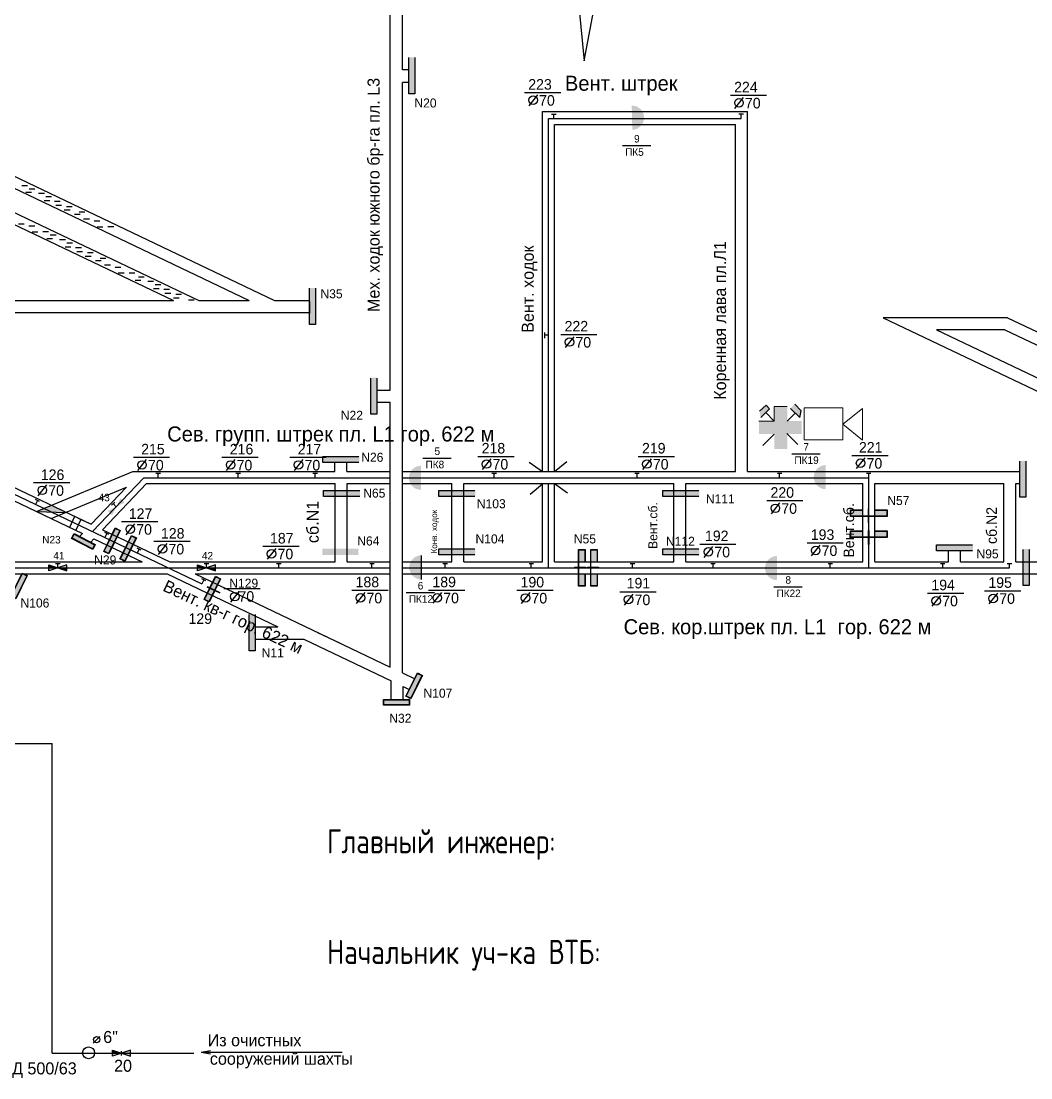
# Model space of a CAD drawing. Header units: millimetres. Extents: x -1214 to 333, y -475 to 396.
# Drawn here: x -183.4 to 152, y -475 to -124.1 of the extents above; entities that cross this region are included whole.
import ezdxf

# ---------------------------------------------------------------- set-up
doc = ezdxf.new("R2010")
doc.units = ezdxf.units.MM
for name, color, linetype in [('Двери', 7, 'Continuous'), ('Заслоны', 7, 'Continuous'), ('Номера перемычек', 7, 'Continuous'), ('Перемычки', 7, 'Continuous'), ('Пожарные арки', 7, 'Continuous'), ('Пп краны', 1, 'Continuous'), ('Пункты ВГК', 7, 'Continuous'), ('Телефоны', 7, 'Continuous'), ('Трубопровод', 1, 'Continuous')]:
    doc.layers.add(name, color=color, linetype=linetype)
doc.styles.add('ESKD', font='Eskdwin')

msp = doc.modelspace()

# ---------------------------------------------------------------- hatches: boundary and pattern name
for color, points in [(256, [(-173.37, -284.9), (-178.34, -286.97), (-168.52, -287.22)]), (3, [(-165.77, -294.45), (-166.49, -295.82), (-159.73, -299.34), (-159.01, -297.97)]), (256, [(-121.64, -311.82), (-121.7, -311.95), (-119.6, -312.93), (-119.54, -312.8)]), (256, [(-120.63, -312.29), (-120.7, -312.42), (-119.22, -313.11), (-119.16, -312.98)]), (256, [(-117.47, -313.93), (-117.4, -313.8), (-119.45, -312.84), (-119.51, -312.97)])]:
    msp.add_hatch(color=color).paths.add_polyline_path(points)
h = msp.add_hatch(color=256)
h.paths.add_polyline_path([(-165.83, -294.26), (-166.68, -295.88), (-159.67, -299.53), (-158.82, -297.91)])
h.paths.add_polyline_path([(-159.01, -297.97), (-159.73, -299.34), (-166.49, -295.82), (-165.77, -294.45)], flags=16)
h = msp.add_hatch(color=256)
h.paths.add_polyline_path([(-150.51, -293.22), (-152.19, -292.39), (-156.01, -300.17), (-154.33, -301)])
h.paths.add_polyline_path([(-150.67, -293.28), (-152.13, -292.56), (-155.85, -300.11), (-154.39, -300.83)], flags=16)
h = msp.add_hatch(color=256)
h.paths.add_polyline_path([(-145.11, -295.73), (-146.79, -294.9), (-150.62, -302.68), (-148.94, -303.51)])
h.paths.add_polyline_path([(-145.28, -295.78), (-146.73, -295.07), (-150.45, -302.62), (-148.99, -303.34)], flags=16)
h = msp.add_hatch(color=256)
h.paths.add_polyline_path([(-181.39, -308.21), (-183.08, -307.38), (-186.9, -315.16), (-185.22, -315.98)])
h.paths.add_polyline_path([(-181.56, -308.26), (-183.02, -307.55), (-186.74, -315.1), (-185.28, -315.82)], flags=16)
h = msp.add_hatch(color=256)
h.paths.add_polyline_path([(-117.19, -309.25), (-118.87, -308.42), (-122.69, -316.2), (-121.01, -317.03)])
h.paths.add_polyline_path([(-117.35, -309.31), (-118.81, -308.59), (-122.53, -316.14), (-121.07, -316.86)], flags=16)
h = msp.add_hatch(color=256)
h.paths.add_polyline_path([(-50.15, -341.37), (-51.83, -340.54), (-55.66, -348.32), (-53.98, -349.15)])
h.paths.add_polyline_path([(-50.32, -341.43), (-51.78, -340.71), (-55.49, -348.26), (-54.03, -348.98)], flags=16)
h = msp.add_hatch(color=256)
h.paths.add_polyline_path([(-63.1, -349.37), (-63.1, -351.24), (-54.43, -351.24), (-54.43, -349.37)])
h.paths.add_polyline_path([(-62.97, -349.49), (-62.97, -351.11), (-54.55, -351.11), (-54.55, -349.49)], flags=16)
at = {"layer": 'Двери'}
h = msp.add_hatch(color=256, dxfattribs=at)
h.paths.add_polyline_path([(96.14, -286.36), (92.04, -286.36), (92.04, -288.56), (96.14, -288.56), (96.14, -288.46), (92.14, -288.46), (92.14, -286.46), (96.14, -286.46)])
h.paths.add_polyline_path([(100.14, -288.46), (96.14, -288.46), (96.14, -288.56), (100.14, -288.56)])
h.paths.add_polyline_path([(104.24, -286.36), (100.14, -286.36), (100.14, -286.46), (104.14, -286.46), (104.14, -288.46), (100.14, -288.46), (100.14, -288.56), (104.24, -288.56)])
h = msp.add_hatch(color=3, dxfattribs=at)
h.paths.add_polyline_path([(92.14, -286.46), (92.14, -288.46), (96.14, -288.46), (96.14, -286.46)])
h.paths.add_polyline_path([(104.14, -288.46), (104.14, -286.46), (100.14, -286.46), (100.14, -288.46)])
h = msp.add_hatch(color=256, dxfattribs=at)
h.paths.add_polyline_path([(96.14, -293.37), (92.04, -293.37), (92.04, -295.57), (96.14, -295.57), (96.14, -295.47), (92.14, -295.47), (92.14, -293.47), (96.14, -293.47)])
h.paths.add_polyline_path([(100.14, -295.47), (96.14, -295.47), (96.14, -295.57), (100.14, -295.57)])
h.paths.add_polyline_path([(104.24, -293.37), (100.14, -293.37), (100.14, -293.47), (104.14, -293.47), (104.14, -295.47), (100.14, -295.47), (100.14, -295.57), (104.24, -295.57)])
h = msp.add_hatch(color=3, dxfattribs=at)
h.paths.add_polyline_path([(92.14, -293.47), (92.14, -295.47), (96.14, -295.47), (96.14, -293.47)])
h.paths.add_polyline_path([(104.14, -295.47), (104.14, -293.47), (100.14, -293.47), (100.14, -295.47)])
h = msp.add_hatch(color=256, dxfattribs=at)
h.paths.add_polyline_path([(3.95, -303.67), (3.95, -299.57), (1.75, -299.57), (1.75, -303.67), (1.85, -303.67), (1.85, -299.67), (3.85, -299.67), (3.85, -303.67)])
h.paths.add_polyline_path([(1.85, -307.67), (1.85, -303.67), (1.75, -303.67), (1.75, -307.67)])
h.paths.add_polyline_path([(3.95, -311.77), (3.95, -307.67), (3.85, -307.67), (3.85, -311.67), (1.85, -311.67), (1.85, -307.67), (1.75, -307.67), (1.75, -311.77)])
h = msp.add_hatch(color=3, dxfattribs=at)
h.paths.add_polyline_path([(3.85, -299.67), (1.85, -299.67), (1.85, -303.67), (3.85, -303.67)])
h.paths.add_polyline_path([(1.85, -311.67), (3.85, -311.67), (3.85, -307.67), (1.85, -307.67)])
h = msp.add_hatch(color=256, dxfattribs=at)
h.paths.add_polyline_path([(7.95, -303.67), (7.95, -299.57), (5.75, -299.57), (5.75, -303.67), (5.85, -303.67), (5.85, -299.67), (7.85, -299.67), (7.85, -303.67)])
h.paths.add_polyline_path([(5.85, -307.67), (5.85, -303.67), (5.75, -303.67), (5.75, -307.67)])
h.paths.add_polyline_path([(7.95, -311.77), (7.95, -307.67), (7.85, -307.67), (7.85, -311.67), (5.85, -311.67), (5.85, -307.67), (5.75, -307.67), (5.75, -311.77)])
h = msp.add_hatch(color=3, dxfattribs=at)
h.paths.add_polyline_path([(7.85, -299.67), (5.85, -299.67), (5.85, -303.67), (7.85, -303.67)])
h.paths.add_polyline_path([(5.85, -311.67), (7.85, -311.67), (7.85, -307.67), (5.85, -307.67)])
at = {"layer": 'Заслоны'}
h = msp.add_hatch(color=7, dxfattribs=at)
h.paths.add_polyline_path([(19.57, -160.14, 0.267949), (22.99, -158.06), (19.53, -158.14)])
h.paths.add_polyline_path([(19.53, -158.14), (22.99, -158.06, 0.267949), (22.9, -154.06), (19.43, -154.14)])
h.paths.add_polyline_path([(19.43, -154.14), (22.9, -154.06, 0.267949), (19.39, -152.14)])
h = msp.add_hatch(color=7, dxfattribs=at)
h.paths.add_polyline_path([(-50.62, -271.75, 0.267949), (-54.09, -273.74), (-50.62, -273.75)])
h.paths.add_polyline_path([(-50.62, -273.75), (-54.09, -273.74, 0.267949), (-54.1, -277.74), (-50.63, -277.75)])
h.paths.add_polyline_path([(-50.63, -277.75), (-54.1, -277.74, 0.267949), (-50.64, -279.75)])
h = msp.add_hatch(color=7, dxfattribs=at)
h.paths.add_polyline_path([(83.85, -271.52, 0.267949), (80.38, -273.51), (83.84, -273.52)])
h.paths.add_polyline_path([(83.84, -273.52), (80.38, -273.51, 0.267949), (80.37, -277.51), (83.83, -277.52)])
h.paths.add_polyline_path([(83.83, -277.52), (80.37, -277.51, 0.267949), (83.82, -279.52)])
h = msp.add_hatch(color=7, dxfattribs=at)
h.paths.add_polyline_path([(-50.51, -301.51, 0.267949), (-53.97, -303.5), (-50.51, -303.51)])
h.paths.add_polyline_path([(-50.51, -303.51), (-53.97, -303.5, 0.267949), (-53.99, -307.5), (-50.52, -307.51)])
h.paths.add_polyline_path([(-50.52, -307.51), (-53.99, -307.5, 0.267949), (-50.53, -309.51)])
h = msp.add_hatch(color=7, dxfattribs=at)
h.paths.add_polyline_path([(67.65, -301.72, 0.267949), (64.18, -303.71), (67.65, -303.72)])
h.paths.add_polyline_path([(67.65, -303.72), (64.18, -303.71, 0.267949), (64.17, -307.71), (67.63, -307.72)])
h.paths.add_polyline_path([(67.63, -307.72), (64.17, -307.71, 0.267949), (67.63, -309.72)])
at = {"layer": 'Перемычки'}
h = msp.add_hatch(color=256, dxfattribs=at)
h.paths.add_polyline_path([(-52.55, -148.28), (-52.55, -144.18), (-52.65, -144.18), (-52.65, -148.18), (-54.65, -148.18), (-54.65, -144.18), (-54.75, -144.18), (-54.75, -148.28)])
h.paths.add_polyline_path([(-52.65, -144.18), (-52.55, -144.18), (-52.55, -136.08), (-54.75, -136.08), (-54.75, -144.18), (-54.65, -144.18), (-54.65, -136.18), (-52.65, -136.18)])
h = msp.add_hatch(color=3, dxfattribs=at)
h.paths.add_polyline_path([(-54.65, -148.18), (-52.65, -148.18), (-52.65, -144.18), (-54.65, -144.18)])
h.paths.add_polyline_path([(-52.65, -140.18), (-54.65, -140.18), (-54.65, -144.18), (-52.65, -144.18)])
h.paths.add_polyline_path([(-52.65, -140.18), (-52.65, -136.18), (-54.65, -136.18), (-54.65, -140.18)])
h = msp.add_hatch(color=256, dxfattribs=at)
h.paths.add_polyline_path([(-85.54, -224.9), (-85.54, -220.8), (-85.64, -220.8), (-85.64, -224.8), (-87.64, -224.8), (-87.64, -220.8), (-87.74, -220.8), (-87.74, -224.9)])
h.paths.add_polyline_path([(-85.64, -220.8), (-85.54, -220.8), (-85.54, -212.7), (-87.74, -212.7), (-87.74, -220.8), (-87.64, -220.8), (-87.64, -212.8), (-85.64, -212.8)])
h = msp.add_hatch(color=3, dxfattribs=at)
h.paths.add_polyline_path([(-87.64, -224.8), (-85.64, -224.8), (-85.64, -220.8), (-87.64, -220.8)])
h.paths.add_polyline_path([(-85.64, -216.8), (-87.64, -216.8), (-87.64, -220.8), (-85.64, -220.8)])
h.paths.add_polyline_path([(-85.64, -216.8), (-85.64, -212.8), (-87.64, -212.8), (-87.64, -216.8)])
h = msp.add_hatch(color=256, dxfattribs=at)
h.paths.add_polyline_path([(-65.23, -254.74), (-65.23, -250.64), (-65.33, -250.64), (-65.33, -254.64), (-67.33, -254.64), (-67.33, -250.64), (-67.43, -250.64), (-67.43, -254.74)])
h.paths.add_polyline_path([(-65.33, -250.64), (-65.23, -250.64), (-65.23, -242.54), (-67.43, -242.54), (-67.43, -250.64), (-67.33, -250.64), (-67.33, -242.64), (-65.33, -242.64)])
h = msp.add_hatch(color=3, dxfattribs=at)
h.paths.add_polyline_path([(-67.33, -254.64), (-65.33, -254.64), (-65.33, -250.64), (-67.33, -250.64)])
h.paths.add_polyline_path([(-65.33, -246.64), (-67.33, -246.64), (-67.33, -250.64), (-65.33, -250.64)])
h.paths.add_polyline_path([(-65.33, -246.64), (-65.33, -242.64), (-67.33, -242.64), (-67.33, -246.64)])
h = msp.add_hatch(color=256, dxfattribs=at)
h.paths.add_polyline_path([(-83.33, -270.72), (-79.23, -270.73), (-79.23, -270.63), (-83.23, -270.62), (-83.23, -268.62), (-79.23, -268.63), (-79.23, -268.53), (-83.33, -268.52)])
h.paths.add_polyline_path([(-79.23, -270.63), (-79.23, -270.73), (-71.13, -270.74), (-71.13, -268.54), (-79.23, -268.53), (-79.23, -268.63), (-71.23, -268.64), (-71.23, -270.64)])
h = msp.add_hatch(color=3, dxfattribs=at)
h.paths.add_polyline_path([(-83.23, -268.62), (-83.23, -270.62), (-79.23, -270.63), (-79.23, -268.63)])
h.paths.add_polyline_path([(-75.23, -270.63), (-75.23, -268.63), (-79.23, -268.63), (-79.23, -270.63)])
h.paths.add_polyline_path([(-75.23, -270.63), (-71.23, -270.64), (-71.23, -268.64), (-75.23, -268.63)])
h = msp.add_hatch(color=256, dxfattribs=at)
h.paths.add_polyline_path([(150.4, -282.32), (150.4, -278.22), (150.3, -278.22), (150.3, -282.22), (148.3, -282.22), (148.3, -278.22), (148.2, -278.22), (148.2, -282.32)])
h.paths.add_polyline_path([(150.3, -278.22), (150.4, -278.22), (150.4, -270.12), (148.2, -270.12), (148.2, -278.22), (148.3, -278.22), (148.3, -270.22), (150.3, -270.22)])
h = msp.add_hatch(color=3, dxfattribs=at)
h.paths.add_polyline_path([(148.3, -282.22), (150.3, -282.22), (150.3, -278.22), (148.3, -278.22)])
h.paths.add_polyline_path([(150.3, -274.22), (148.3, -274.22), (148.3, -278.22), (150.3, -278.22)])
h.paths.add_polyline_path([(150.3, -274.22), (150.3, -270.22), (148.3, -270.22), (148.3, -274.22)])
h = msp.add_hatch(color=256, dxfattribs=at)
h.paths.add_polyline_path([(-83.05, -282.05), (-78.95, -282.05), (-78.95, -281.95), (-82.95, -281.95), (-82.95, -279.95), (-78.95, -279.95), (-78.95, -279.85), (-83.05, -279.85)])
h.paths.add_polyline_path([(-78.95, -281.95), (-78.95, -282.05), (-70.85, -282.05), (-70.85, -279.85), (-78.95, -279.85), (-78.95, -279.95), (-70.95, -279.95), (-70.95, -281.95)])
h = msp.add_hatch(color=3, dxfattribs=at)
h.paths.add_polyline_path([(-82.95, -279.95), (-82.95, -281.95), (-78.95, -281.95), (-78.95, -279.95)])
h.paths.add_polyline_path([(-74.95, -281.95), (-74.95, -279.95), (-78.95, -279.95), (-78.95, -281.95)])
h.paths.add_polyline_path([(-74.95, -281.95), (-70.95, -281.95), (-70.95, -279.95), (-74.95, -279.95)])
h = msp.add_hatch(color=256, dxfattribs=at)
h.paths.add_polyline_path([(-44.81, -282.05), (-40.71, -282.05), (-40.71, -281.95), (-44.71, -281.95), (-44.71, -279.95), (-40.71, -279.95), (-40.71, -279.85), (-44.81, -279.85)])
h.paths.add_polyline_path([(-40.71, -281.95), (-40.71, -282.05), (-32.61, -282.05), (-32.61, -279.85), (-40.71, -279.85), (-40.71, -279.95), (-32.71, -279.95), (-32.71, -281.95)])
h = msp.add_hatch(color=3, dxfattribs=at)
h.paths.add_polyline_path([(-44.71, -279.95), (-44.71, -281.95), (-40.71, -281.95), (-40.71, -279.95)])
h.paths.add_polyline_path([(-36.71, -281.95), (-36.71, -279.95), (-40.71, -279.95), (-40.71, -281.95)])
h.paths.add_polyline_path([(-36.71, -281.95), (-32.71, -281.95), (-32.71, -279.95), (-36.71, -279.95)])
h = msp.add_hatch(color=256, dxfattribs=at)
h.paths.add_polyline_path([(29.58, -282.05), (33.68, -282.05), (33.68, -281.95), (29.68, -281.95), (29.68, -279.95), (33.68, -279.95), (33.68, -279.85), (29.58, -279.85)])
h.paths.add_polyline_path([(33.68, -281.95), (33.68, -282.05), (41.78, -282.05), (41.78, -279.85), (33.68, -279.85), (33.68, -279.95), (41.68, -279.95), (41.68, -281.95)])
h = msp.add_hatch(color=3, dxfattribs=at)
h.paths.add_polyline_path([(29.68, -279.95), (29.68, -281.95), (33.68, -281.95), (33.68, -279.95)])
h.paths.add_polyline_path([(37.68, -281.95), (37.68, -279.95), (33.68, -279.95), (33.68, -281.95)])
h.paths.add_polyline_path([(37.68, -281.95), (41.68, -281.95), (41.68, -279.95), (37.68, -279.95)])
for points in [[(-155.85, -300.11), (-154.39, -300.83), (-150.67, -293.28), (-152.13, -292.56)], [(-150.45, -302.62), (-148.99, -303.34), (-145.28, -295.78), (-146.73, -295.07)], [(-186.74, -315.1), (-185.28, -315.82), (-181.56, -308.26), (-183.02, -307.55)], [(-122.53, -316.14), (-121.07, -316.86), (-117.35, -309.31), (-118.81, -308.59)], [(-55.49, -348.26), (-54.03, -348.98), (-50.32, -341.43), (-51.78, -340.71)], [(-54.55, -351.11), (-54.55, -349.49), (-62.97, -349.49), (-62.97, -351.11)]]:
    msp.add_hatch(color=3, dxfattribs=at).paths.add_polyline_path(points)
h = msp.add_hatch(color=256, dxfattribs=at)
h.paths.add_polyline_path([(120.5, -300.1), (124.6, -300.1), (124.6, -300), (120.6, -300), (120.6, -298), (124.6, -298), (124.6, -297.9), (120.5, -297.9)])
h.paths.add_polyline_path([(124.6, -300), (124.6, -300.1), (132.7, -300.1), (132.7, -297.9), (124.6, -297.9), (124.6, -298), (132.6, -298), (132.6, -300)])
h = msp.add_hatch(color=3, dxfattribs=at)
h.paths.add_polyline_path([(120.6, -298), (120.6, -300), (124.6, -300), (124.6, -298)])
h.paths.add_polyline_path([(128.6, -300), (128.6, -298), (124.6, -298), (124.6, -300)])
h.paths.add_polyline_path([(128.6, -300), (132.6, -300), (132.6, -298), (128.6, -298)])
h = msp.add_hatch(color=3, dxfattribs=at)
h.paths.add_polyline_path([(-83.4, -299.33), (-83.4, -301.33), (-79.4, -301.33), (-79.4, -299.33)])
h.paths.add_polyline_path([(-75.4, -301.33), (-75.4, -299.33), (-79.4, -299.33), (-79.4, -301.33)])
h.paths.add_polyline_path([(-75.4, -301.33), (-71.4, -301.33), (-71.4, -299.33), (-75.4, -299.33)])
h = msp.add_hatch(color=256, dxfattribs=at)
h.paths.add_polyline_path([(-44.81, -301.43), (-40.71, -301.43), (-40.71, -301.33), (-44.71, -301.33), (-44.71, -299.33), (-40.71, -299.33), (-40.71, -299.23), (-44.81, -299.23)])
h.paths.add_polyline_path([(-40.71, -301.33), (-40.71, -301.43), (-32.61, -301.43), (-32.61, -299.23), (-40.71, -299.23), (-40.71, -299.33), (-32.71, -299.33), (-32.71, -301.33)])
h = msp.add_hatch(color=3, dxfattribs=at)
h.paths.add_polyline_path([(-44.71, -299.33), (-44.71, -301.33), (-40.71, -301.33), (-40.71, -299.33)])
h.paths.add_polyline_path([(-36.71, -301.33), (-36.71, -299.33), (-40.71, -299.33), (-40.71, -301.33)])
h.paths.add_polyline_path([(-36.71, -301.33), (-32.71, -301.33), (-32.71, -299.33), (-36.71, -299.33)])
h = msp.add_hatch(color=256, dxfattribs=at)
h.paths.add_polyline_path([(29.58, -301.43), (33.68, -301.43), (33.68, -301.33), (29.68, -301.33), (29.68, -299.33), (33.68, -299.33), (33.68, -299.23), (29.58, -299.23)])
h.paths.add_polyline_path([(33.68, -301.33), (33.68, -301.43), (41.78, -301.43), (41.78, -299.23), (33.68, -299.23), (33.68, -299.33), (41.68, -299.33), (41.68, -301.33)])
h = msp.add_hatch(color=3, dxfattribs=at)
h.paths.add_polyline_path([(29.68, -299.33), (29.68, -301.33), (33.68, -301.33), (33.68, -299.33)])
h.paths.add_polyline_path([(37.68, -301.33), (37.68, -299.33), (33.68, -299.33), (33.68, -301.33)])
h.paths.add_polyline_path([(37.68, -301.33), (41.68, -301.33), (41.68, -299.33), (37.68, -299.33)])
h = msp.add_hatch(color=256, dxfattribs=at)
h.paths.add_polyline_path([(151.5, -311.62), (151.5, -307.52), (151.4, -307.52), (151.4, -311.52), (149.4, -311.52), (149.4, -307.52), (149.3, -307.52), (149.3, -311.62)])
h.paths.add_polyline_path([(151.4, -307.52), (151.5, -307.52), (151.5, -299.42), (149.3, -299.42), (149.3, -307.52), (149.4, -307.52), (149.4, -299.52), (151.4, -299.52)])
h = msp.add_hatch(color=3, dxfattribs=at)
h.paths.add_polyline_path([(149.4, -311.52), (151.4, -311.52), (151.4, -307.52), (149.4, -307.52)])
h.paths.add_polyline_path([(151.4, -303.52), (149.4, -303.52), (149.4, -307.52), (151.4, -307.52)])
h.paths.add_polyline_path([(151.4, -303.52), (151.4, -299.52), (149.4, -299.52), (149.4, -303.52)])
h = msp.add_hatch(color=256, dxfattribs=at)
h.paths.add_polyline_path([(-105.61, -333.29), (-105.61, -329.19), (-105.71, -329.19), (-105.71, -333.19), (-107.71, -333.19), (-107.71, -329.19), (-107.81, -329.19), (-107.81, -333.29)])
h.paths.add_polyline_path([(-105.71, -329.19), (-105.61, -329.19), (-105.61, -321.09), (-107.81, -321.09), (-107.81, -329.19), (-107.71, -329.19), (-107.71, -321.19), (-105.71, -321.19)])
h = msp.add_hatch(color=3, dxfattribs=at)
h.paths.add_polyline_path([(-107.71, -333.19), (-105.71, -333.19), (-105.71, -329.19), (-107.71, -329.19)])
h.paths.add_polyline_path([(-105.71, -325.19), (-107.71, -325.19), (-107.71, -329.19), (-105.71, -329.19)])
h.paths.add_polyline_path([(-105.71, -325.19), (-105.71, -321.19), (-107.71, -321.19), (-107.71, -325.19)])
at = {"layer": 'Пп краны'}
h = msp.add_hatch(color=256, dxfattribs=at)
h.paths.add_polyline_path([(-149.7, -283.25), (-150.4, -282.54), (-151.83, -285.36)])
h.paths.add_polyline_path([(-149, -283.96), (-149.7, -283.25), (-151.83, -285.36)])
h.paths.add_polyline_path([(-153.96, -287.47), (-153.26, -288.18), (-151.83, -285.36)])
h.paths.add_polyline_path([(-151.83, -285.36), (-154.67, -286.76), (-153.96, -287.47)])
for points in [[(-174.23, -304.69), (-174.23, -305.69), (-171.23, -305.69)], [(-124.87, -304.69), (-124.87, -305.69), (-121.87, -305.69)], [(-171.23, -305.69), (-168.23, -306.69), (-168.23, -305.69)], [(-121.87, -305.69), (-118.87, -306.69), (-118.87, -305.69)]]:
    msp.add_hatch(color=256, dxfattribs=at).paths.add_polyline_path(points)
h = msp.add_hatch(color=256, dxfattribs=at)
h.paths.add_polyline_path([(-168.23, -305.69), (-168.23, -304.69), (-171.23, -305.69)])
h.paths.add_polyline_path([(-168.23, -306.69), (-168.23, -305.69), (-171.23, -305.69)])
h.paths.add_polyline_path([(-174.23, -305.69), (-174.23, -306.69), (-171.23, -305.69)])
h.paths.add_polyline_path([(-171.23, -305.69), (-174.23, -304.69), (-174.23, -305.69)])
h = msp.add_hatch(color=256, dxfattribs=at)
h.paths.add_polyline_path([(-118.87, -305.69), (-118.87, -304.69), (-121.87, -305.69)])
h.paths.add_polyline_path([(-118.87, -306.69), (-118.87, -305.69), (-121.87, -305.69)])
h.paths.add_polyline_path([(-124.87, -305.69), (-124.87, -306.69), (-121.87, -305.69)])
h.paths.add_polyline_path([(-121.87, -305.69), (-124.87, -304.69), (-124.87, -305.69)])
at = {"layer": 'Пункты ВГК'}
msp.add_hatch(color=1, dxfattribs=at).paths.add_polyline_path([(71.04, -261.21), (75.77, -261.21), (75.77, -256.89), (71.04, -256.89), (71.04, -252.09), (66.71, -252.09), (66.71, -256.89), (61.64, -256.89), (61.64, -261.21), (66.71, -261.21), (66.71, -266.23), (71.04, -266.23)])
h = msp.add_hatch(color=256, dxfattribs=at)
h.paths.add_polyline_path([(65.19, -252.8), (63.98, -251.59), (61.83, -253.64), (62.23, -255.76)])
h.paths.add_polyline_path([(73.5, -251.32), (72.12, -252.7), (75.18, -255.76), (75.69, -253.49)])
at = {"layer": 'Трубопровод'}
msp.add_hatch(color=256, dxfattribs=at).paths.add_polyline_path([(-153.06, -465.87), (-153.06, -466.87), (-150.06, -466.87)])
h = msp.add_hatch(color=256, dxfattribs=at)
h.paths.add_polyline_path([(-147.06, -466.87), (-147.06, -465.87), (-150.06, -466.87)])
h.paths.add_polyline_path([(-147.06, -467.87), (-147.06, -466.87), (-150.06, -466.87)])
h.paths.add_polyline_path([(-153.06, -466.87), (-153.06, -467.87), (-150.06, -466.87)])
h.paths.add_polyline_path([(-150.06, -466.87), (-153.06, -465.87), (-153.06, -466.87)])

# ---------------------------------------------------------------- linework, layer by layer
for p, q in [((-60.81, -246.64), (-60.81, -70.07)), ((-56.81, -140.24), (-56.81, -71.98)), ((-54.65, -140.24), (-56.81, -140.24)), ((-280.37, -146.48), (-132.82, -216.86)), ((-56.81, -340.5), (-56.81, -144.51)), ((-54.65, -144.51), (-56.81, -144.51)), ((-10.26, -273.69), (-10.26, -154.11)), ((-10.26, -154.11), (57.82, -154.11)), ((57.82, -273.69), (57.82, -154.11)), ((-6.26, -273.69), (-6.26, -158.42)), ((-6.26, -158.42), (53.82, -158.42)), ((53.82, -273.69), (53.82, -158.42)), ((-228.98, -166.99), (-124.43, -216.86)), ((-211.63, -167.27), (-107.65, -216.86)), ((-202.95, -167.41), (-99.27, -216.86)), ((-183.19, -178.65), (-181.26, -178.65)), ((-181.91, -180.9), (-179.98, -180.9)), ((-180.76, -179.75), (-178.83, -179.75)), ((-177.65, -181.24), (-175.72, -181.24)), ((-175.26, -182.35), (-173.34, -182.35)), ((-175.8, -183.7), (-173.88, -183.7)), ((-172.36, -183.9), (-170.43, -183.9)), ((-171.95, -185.25), (-170.03, -185.25)), ((-168.37, -185.59), (-166.45, -185.59)), ((-169.12, -186.8), (-167.19, -186.8)), ((-165.74, -188.22), (-163.81, -188.22)), ((-164.18, -187.41), (-162.26, -187.41)), ((-184.33, -191.37), (-182.41, -191.37)), ((-180.82, -192.11), (-178.9, -192.11)), ((-162.7, -189.71), (-160.77, -189.71)), ((-159.19, -190.45), (-157.26, -190.45)), ((-158.17, -192.34), (-156.25, -192.34)), ((-154.59, -192.27), (-152.67, -192.27)), ((-179.81, -194), (-177.88, -194)), ((-176.23, -193.94), (-174.3, -193.94)), ((-174.91, -196.24), (-172.98, -196.24)), ((-173.76, -195.1), (-171.83, -195.1)), ((-170.65, -196.58), (-168.73, -196.58)), ((-168.81, -199.05), (-166.88, -199.05)), ((-168.27, -197.7), (-166.34, -197.7)), ((-165.36, -199.25), (-163.43, -199.25)), ((-164.96, -200.6), (-163.03, -200.6)), ((-162.12, -202.15), (-160.19, -202.15)), ((-161.38, -200.94), (-159.45, -200.94)), ((-157.19, -202.76), (-155.26, -202.76)), ((-158.74, -203.57), (-156.81, -203.57)), ((-155.7, -205.05), (-153.77, -205.05)), ((-152.19, -205.8), (-150.26, -205.8)), ((-151.17, -207.69), (-149.25, -207.69)), ((-147.59, -207.62), (-145.67, -207.62)), ((-145.6, -210.11), (-143.68, -210.11)), ((-144.46, -208.97), (-142.53, -208.97)), ((-141.35, -210.45), (-139.42, -210.45)), ((-139.5, -212.92), (-137.58, -212.92)), ((-138.96, -211.57), (-137.04, -211.57)), ((-136.06, -213.12), (-134.13, -213.12)), ((-316.14, -216.82), (-132.82, -216.86)), ((-135.65, -214.47), (-133.73, -214.47)), ((-132.81, -216.02), (-130.89, -216.02)), ((-132.07, -214.81), (-130.14, -214.81)), ((-127.88, -216.63), (-125.96, -216.63)), ((-124.43, -216.86), (-107.65, -216.86)), ((-99.27, -216.86), (-87.64, -216.86)), ((-87.64, -217.21), (-87.64, -221.21)), ((-307.67, -220.86), (-87.64, -220.86)), ((-307.67, -220.86), (-160.19, -291.19)), ((-87.64, -221.21), (-87.64, -221.21)), ((102.91, -222.59), (218.42, -277.69)), ((144.19, -222.59), (102.91, -222.59)), ((144.19, -222.59), (164.04, -232.06)), ((120.58, -226.59), (167.47, -248.96)), ((143.29, -226.59), (120.58, -226.59)), ((143.29, -226.59), (190.18, -248.96)), ((-65.33, -246.64), (-60.81, -246.64)), ((-65.33, -250.64), (-60.81, -250.64)), ((-60.81, -338.59), (-60.81, -250.64)), ((-178.34, -286.97), (-146.33, -273.69)), ((-146.33, -273.69), (-92.83, -273.69)), ((-92.83, -273.69), (-79.2, -273.69)), ((-79.2, -273.69), (-79.2, -270.63)), ((-75.2, -273.69), (-75.2, -270.63)), ((-75.2, -273.69), (-60.81, -273.69)), ((-56.81, -273.69), (-6.26, -273.69)), ((-14.64, -270.58), (-10.31, -273.66)), ((-6.26, -273.69), (-2.19, -270.28)), ((-6.26, -273.69), (37.15, -273.69)), ((-6.26, -273.69), (-6.13, -273.69)), ((36.93, -273.69), (53.82, -273.69)), ((57.82, -273.69), (148.3, -273.69)), ((-196.33, -278.39), (-163.1, -294.23)), ((-173.49, -289.28), (-148.46, -278.9)), ((-160.19, -291.19), (-148.46, -278.9)), ((-156.39, -293), (-141.77, -277.69)), ((-141.77, -277.69), (-79.11, -277.69)), ((-79.11, -303.69), (-79.11, -277.69)), ((-75.11, -303.69), (-75.11, -277.69)), ((-75.11, -277.69), (-71.99, -277.69)), ((-71.99, -277.69), (-60.81, -277.69)), ((-56.81, -277.69), (-40.41, -277.69)), ((-40.42, -303.69), (-40.41, -277.69)), ((-36.42, -303.69), (-36.41, -277.69)), ((-36.41, -277.69), (-6.26, -277.69)), ((-14.38, -281.14), (-10.31, -277.72)), ((-10.26, -303.69), (-10.26, -277.69)), ((-6.28, -277.67), (-1.95, -280.75)), ((-6.26, -277.69), (-1.18, -277.69)), ((-6.26, -277.69), (14.58, -277.69)), ((-6.26, -303.69), (-6.26, -277.69)), ((-1.18, -277.69), (10.58, -277.69)), ((14.58, -277.69), (33.32, -277.69)), ((33.32, -303.69), (33.32, -277.69)), ((37.32, -303.69), (37.32, -277.69)), ((37.32, -277.69), (41.15, -277.69)), ((41.15, -277.69), (52.01, -277.69)), ((51.73, -277.69), (96.13, -277.69)), ((96.13, -303.69), (96.13, -277.69)), ((100.13, -303.69), (100.13, -277.69)), ((100.13, -277.69), (142.96, -277.69)), ((142.96, -303.69), (142.96, -277.69)), ((146.96, -303.69), (146.96, -277.68)), ((146.96, -277.68), (148.27, -277.68)), ((-178.34, -286.97), (-168.52, -287.22)), ((98, -286.07), (98.15, -286.07)), ((-164.05, -295.22), (-163.1, -294.23)), ((-156.39, -293), (-149.08, -296.49)), ((-160.3, -297.09), (-159.3, -296.05)), ((-159.3, -296.05), (-143.28, -303.69)), ((-149.08, -296.49), (-133.99, -303.69)), ((124.6, -303.69), (124.6, -300)), ((128.6, -303.69), (128.6, -300)), ((-195.98, -303.69), (-143.28, -303.69)), ((-133.99, -303.69), (-79.11, -303.69)), ((-75.11, -303.69), (-71.99, -303.69)), ((-71.99, -303.69), (-60.81, -303.69)), ((-56.81, -303.69), (-40.42, -303.69)), ((-36.42, -303.69), (-19.73, -303.69)), ((-21.26, -303.69), (-10.26, -303.69)), ((-6.26, -303.69), (10.58, -303.69)), ((-6.26, -303.69), (14.58, -303.69)), ((14.58, -303.69), (33.32, -303.69)), ((37.32, -303.69), (41.05, -303.69)), ((41.15, -303.69), (52.01, -303.69)), ((51.37, -303.69), (84.03, -303.69)), ((83.67, -303.69), (94.27, -303.69)), ((93.41, -303.69), (93.45, -303.69)), ((93.45, -303.69), (96.13, -303.69)), ((100.13, -303.69), (124.6, -303.69)), ((128.6, -303.69), (142.96, -303.69)), ((146.96, -303.69), (199.46, -303.69)), ((-187.6, -307.69), (-134.89, -307.69)), ((-134.89, -307.69), (-98.17, -325.2)), ((-125.6, -307.69), (-71.99, -307.69)), ((-125.6, -307.69), (-60.81, -338.59)), ((-71.99, -307.69), (-60.81, -307.69)), ((-56.81, -307.69), (14.58, -307.69)), ((14.58, -307.69), (41.15, -307.69)), ((41.15, -307.69), (163.04, -307.69)), ((-105.71, -325.2), (-98.17, -325.2)), ((-105.71, -329.32), (-89.53, -329.32)), ((-89.53, -329.32), (-60.49, -343.17)), ((-84.94, -327.08), (-77.63, -330.56)), ((-60.49, -349.37), (-60.49, -343.17)), ((-56.81, -340.5), (-52.65, -342.48)), ((-56.49, -349.37), (-56.49, -345.08)), ((-56.49, -345.08), (-54.53, -346.02))]:
    msp.add_line(p, q)
for points in [[(-165.83, -294.26), (-158.82, -297.91), (-159.67, -299.53), (-166.68, -295.88)], [(-165.77, -294.45), (-159.01, -297.97), (-159.73, -299.34), (-166.49, -295.82)], [(-150.51, -293.22), (-154.33, -301), (-156.01, -300.17), (-152.19, -292.39)], [(-150.67, -293.28), (-154.39, -300.83), (-155.85, -300.11), (-152.13, -292.56)], [(-145.11, -295.73), (-148.94, -303.51), (-150.62, -302.68), (-146.79, -294.9)], [(-145.28, -295.78), (-148.99, -303.34), (-150.45, -302.62), (-146.73, -295.07)], [(-181.39, -308.21), (-185.22, -315.98), (-186.9, -315.16), (-183.08, -307.38)], [(-181.56, -308.26), (-185.28, -315.82), (-186.74, -315.1), (-183.02, -307.55)], [(-117.19, -309.25), (-121.01, -317.03), (-122.69, -316.2), (-118.87, -308.42)], [(-117.35, -309.31), (-121.07, -316.86), (-122.53, -316.14), (-118.81, -308.59)], [(-50.15, -341.37), (-53.98, -349.15), (-55.66, -348.32), (-51.83, -340.54)], [(-50.32, -341.43), (-54.03, -348.98), (-55.49, -348.26), (-51.78, -340.71)], [(-63.1, -349.37), (-54.43, -349.37), (-54.43, -351.24), (-63.1, -351.24)], [(-62.97, -349.49), (-54.55, -349.49), (-54.55, -351.11), (-62.97, -351.11)]]:
    msp.add_lwpolyline(points, close=True)
at = {"layer": 'Двери'}
for p, q in [((98, -290.75), (98, -286.07)), ((98.15, -290.75), (98.15, -286.07)), ((98, -290.75), (98.15, -290.75)), ((98.07, -297.89), (98.07, -293.22)), ((98.07, -293.22), (98.22, -293.22)), ((98.22, -297.89), (98.22, -293.22)), ((98.07, -297.89), (98.22, -297.89)), ((0.42, -305.46), (4.08, -305.46)), ((0.42, -305.46), (4.08, -305.46)), ((0.42, -305.46), (4.08, -305.46)), ((0.42, -305.46), (4.08, -305.46)), ((0.42, -305.46), (0.42, -305.6)), ((0.42, -305.47), (4.08, -305.47)), ((0.42, -305.48), (4.08, -305.48)), ((0.42, -305.49), (4.08, -305.49)), ((0.42, -305.5), (4.08, -305.5)), ((0.42, -305.51), (4.08, -305.51)), ((0.42, -305.52), (4.08, -305.52)), ((0.42, -305.53), (4.08, -305.53)), ((0.42, -305.54), (4.08, -305.54)), ((0.42, -305.55), (4.08, -305.55)), ((0.42, -305.56), (4.08, -305.56)), ((0.42, -305.57), (4.08, -305.57)), ((0.42, -305.58), (4.08, -305.58)), ((0.42, -305.59), (4.08, -305.59)), ((0.42, -305.6), (4.08, -305.6)), ((4.08, -305.46), (4.08, -305.6)), ((4.69, -305.46), (8.35, -305.46)), ((4.69, -305.46), (4.69, -305.6)), ((4.69, -305.46), (8.35, -305.46)), ((4.69, -305.46), (8.35, -305.46)), ((4.69, -305.46), (8.35, -305.46)), ((4.69, -305.47), (8.35, -305.47)), ((4.69, -305.48), (8.35, -305.48)), ((4.69, -305.49), (8.35, -305.49)), ((4.69, -305.5), (8.35, -305.5)), ((4.69, -305.51), (8.35, -305.51)), ((4.69, -305.52), (8.35, -305.52)), ((4.69, -305.53), (8.35, -305.53)), ((4.69, -305.54), (8.35, -305.54)), ((4.69, -305.55), (8.35, -305.55)), ((4.69, -305.56), (8.35, -305.56)), ((4.69, -305.57), (8.35, -305.57)), ((4.69, -305.58), (8.35, -305.58)), ((4.69, -305.59), (8.35, -305.59)), ((4.69, -305.6), (8.35, -305.6)), ((8.35, -305.46), (8.35, -305.6)), ((-121.7, -311.95), (-117.46, -313.93)), ((-121.64, -311.82), (-117.4, -313.8))]:
    msp.add_line(p, q, dxfattribs=at)
for points in [[(100.14, -286.36), (104.24, -286.36), (104.24, -288.56), (92.04, -288.56), (92.04, -286.36), (96.14, -286.36)], [(100.14, -286.46), (104.14, -286.46), (104.14, -288.46), (92.14, -288.46), (92.14, -286.46), (96.14, -286.46)], [(100.14, -293.37), (104.24, -293.37), (104.24, -295.57), (92.04, -295.57), (92.04, -293.37), (96.14, -293.37)], [(100.14, -293.47), (104.14, -293.47), (104.14, -295.47), (92.14, -295.47), (92.14, -293.47), (96.14, -293.47)], [(3.95, -307.67), (3.95, -311.77), (1.75, -311.77), (1.75, -299.57), (3.95, -299.57), (3.95, -303.67)], [(3.85, -307.67), (3.85, -311.67), (1.85, -311.67), (1.85, -299.67), (3.85, -299.67), (3.85, -303.67)], [(7.95, -307.67), (7.95, -311.77), (5.75, -311.77), (5.75, -299.57), (7.95, -299.57), (7.95, -303.67)], [(7.85, -307.67), (7.85, -311.67), (5.85, -311.67), (5.85, -299.67), (7.85, -299.67), (7.85, -303.67)]]:
    msp.add_lwpolyline(points, dxfattribs=at)
at = {"layer": 'Заслоны', "color": 7}
for p, q in [((16.31, -165.43), (25.71, -165.43)), ((-49.98, -269.22), (-40.58, -269.22)), ((72.55, -267.77), (81.95, -267.77)), ((-50.51, -301.51), (-50.53, -309.51)), ((66.59, -311.98), (75.99, -311.98)), ((-55.54, -313.87), (-46.14, -313.87))]:
    msp.add_line(p, q, dxfattribs=at)
at = {"layer": 'Номера перемычек', "color": 7}
msp.add_line((-164.48, -289.15), (-160.19, -291.19), dxfattribs=at)
at = {"layer": 'Перемычки'}
for points in [[(-52.65, -136.18), (-52.65, -148.18), (-54.65, -148.18), (-54.65, -136.18)], [(-85.64, -212.8), (-85.64, -224.8), (-87.64, -224.8), (-87.64, -212.8)], [(-65.33, -242.64), (-65.33, -254.64), (-67.33, -254.64), (-67.33, -242.64)], [(-71.23, -270.64), (-83.23, -270.62), (-83.23, -268.62), (-71.23, -268.64)], [(150.3, -270.22), (150.3, -282.22), (148.3, -282.22), (148.3, -270.22)], [(-70.95, -281.95), (-82.95, -281.95), (-82.95, -279.95), (-70.95, -279.95)], [(-32.71, -281.95), (-44.71, -281.95), (-44.71, -279.95), (-32.71, -279.95)], [(41.68, -281.95), (29.68, -281.95), (29.68, -279.95), (41.68, -279.95)], [(132.6, -300), (120.6, -300), (120.6, -298), (132.6, -298)], [(-32.71, -301.33), (-44.71, -301.33), (-44.71, -299.33), (-32.71, -299.33)], [(41.68, -301.33), (29.68, -301.33), (29.68, -299.33), (41.68, -299.33)], [(151.4, -299.52), (151.4, -311.52), (149.4, -311.52), (149.4, -299.52)], [(-105.71, -321.19), (-105.71, -333.19), (-107.71, -333.19), (-107.71, -321.19)]]:
    msp.add_lwpolyline(points, dxfattribs=at)
at = {"layer": 'Пожарные арки', "color": 1}
for p, q in [((-165.65, -288.59), (-167.37, -292.2)), ((-163.59, -289.57), (-165.31, -293.18))]:
    msp.add_line(p, q, dxfattribs=at)
at = {"layer": 'Пп краны', "color": 7}
for p, q in [((-16.25, -147.79), (-4.22, -147.79)), ((-11.95, -148.57), (-14.83, -152.16)), ((52.13, -148.68), (64.16, -148.68)), ((56.43, -149.46), (53.55, -153.05)), ((-4.18, -228.1), (7.84, -228.1)), ((0.11, -228.88), (-2.76, -232.47)), ((-146.15, -268.93), (-134.12, -268.93)), ((-141.85, -269.71), (-144.73, -273.3)), ((-116.72, -268.93), (-104.69, -268.93)), ((-112.42, -269.71), (-115.3, -273.3)), ((-94.16, -268.93), (-82.13, -268.93)), ((-89.86, -269.71), (-92.74, -273.3)), ((-31.72, -268.62), (-19.69, -268.62)), ((-27.42, -269.4), (-30.3, -272.99)), ((21.54, -268.62), (33.56, -268.62)), ((25.84, -269.4), (22.96, -272.99)), ((92.52, -268.32), (104.54, -268.32)), ((96.81, -269.1), (93.94, -272.69)), ((-179.27, -277.35), (-167.24, -277.35)), ((-174.97, -278.13), (-177.85, -281.72)), ((64.22, -283.33), (76.24, -283.33)), ((68.51, -284.11), (65.64, -287.7)), ((-150.04, -290.27), (-138.02, -290.27)), ((-145.75, -291.05), (-148.62, -294.64)), ((-139.35, -296.81), (-127.32, -296.81)), ((-135.05, -297.59), (-137.93, -301.18)), ((41.96, -297.79), (53.99, -297.79)), ((77.6, -297.34), (89.62, -297.34)), ((81.9, -298.12), (79.02, -301.71)), ((-103.13, -298.42), (-91.1, -298.42)), ((-98.83, -299.2), (-101.71, -302.79)), ((46.26, -298.57), (43.38, -302.16)), ((-116.1, -312.53), (-104.07, -312.53)), ((-111.04, -313.45), (-113.92, -317.04)), ((-73.59, -313.07), (-61.56, -313.07)), ((-69.29, -313.85), (-72.17, -317.44)), ((-48.08, -313.04), (-36.06, -313.04)), ((-43.78, -313.82), (-46.66, -317.41)), ((-18.8, -313.1), (-6.77, -313.1)), ((-14.5, -313.88), (-17.38, -317.47)), ((15.46, -313.66), (27.49, -313.66)), ((19.76, -314.44), (16.88, -318.03)), ((117.64, -314.04), (129.66, -314.04)), ((121.93, -314.82), (119.06, -318.41)), ((136.58, -313.25), (148.61, -313.25)), ((140.88, -314.03), (138, -317.62))]:
    msp.add_line(p, q, dxfattribs=at)
at = {"layer": 'Пп краны'}
for p, q in [((-7.23, -154.93), (-5.73, -154.93)), ((-6.48, -156.42), (-6.48, -154.93)), ((54.97, -154.83), (56.47, -154.83)), ((55.72, -156.38), (55.72, -154.83)), ((-138.67, -274.22), (-137.17, -274.22)), ((-137.92, -275.72), (-137.92, -274.22)), ((-112.11, -274.22), (-110.61, -274.22)), ((-111.36, -275.72), (-111.36, -274.22)), ((-86.49, -274.22), (-84.99, -274.22)), ((-85.74, -275.72), (-85.74, -274.22)), ((-27.04, -274.22), (-25.54, -274.22)), ((-26.29, -275.72), (-26.29, -274.22)), ((20.38, -274.22), (21.88, -274.22)), ((21.13, -275.72), (21.13, -274.22)), ((67.76, -274.22), (69.26, -274.22)), ((68.51, -275.72), (68.51, -274.22)), ((97.33, -274.22), (98.83, -274.22)), ((98.08, -275.72), (98.08, -274.22)), ((-177.28, -283.62), (-178.63, -282.97)), ((-177.98, -283.29), (-178.62, -284.62)), ((-153.43, -284.84), (-152.36, -283.79)), ((-152.88, -284.3), (-151.82, -285.39)), ((-154.28, -294.59), (-155.63, -293.94)), ((-154.98, -294.26), (-155.62, -295.59)), ((-143.52, -299.73), (-144.87, -299.07)), ((-144.21, -299.39), (-144.85, -300.72)), ((-168.23, -304.69), (-174.23, -306.69)), ((-174.23, -304.69), (-168.23, -306.69)), ((-174.23, -306.69), (-174.23, -304.69)), ((-171.98, -304.19), (-170.48, -304.19)), ((-171.23, -305.69), (-171.23, -304.19)), ((-168.23, -306.69), (-168.23, -304.69)), ((-124.87, -304.69), (-118.87, -306.69)), ((-118.87, -304.69), (-124.87, -306.69)), ((-124.87, -306.69), (-124.87, -304.69)), ((-122.62, -304.19), (-121.12, -304.19)), ((-121.87, -305.69), (-121.87, -304.19)), ((-118.87, -306.69), (-118.87, -304.69)), ((-98.59, -304.19), (-97.09, -304.19)), ((-97.84, -305.69), (-97.84, -304.19)), ((-67.65, -304.19), (-66.15, -304.19)), ((-66.9, -305.69), (-66.9, -304.19)), ((-43.33, -304.19), (-41.83, -304.19)), ((-42.58, -305.69), (-42.58, -304.19)), ((-14.73, -304.19), (-13.23, -304.19)), ((-13.98, -305.69), (-13.98, -304.19)), ((18.88, -304.19), (20.38, -304.19)), ((19.63, -305.69), (19.63, -304.19)), ((45.64, -304.19), (47.14, -304.19)), ((46.39, -305.69), (46.39, -304.19)), ((84.57, -304.19), (86.07, -304.19)), ((85.32, -305.69), (85.32, -304.19)), ((121.92, -304.19), (123.42, -304.19)), ((122.67, -305.69), (122.67, -304.19)), ((144.12, -304.19), (145.62, -304.19)), ((144.87, -305.69), (144.87, -304.19)), ((-122.04, -309.96), (-123.39, -309.3)), ((-122.73, -309.62), (-123.38, -310.96))]:
    msp.add_line(p, q, dxfattribs=at)
at = {"layer": 'Пп краны', "color": 7}
for centre in [(-13.37, -150.34), (55.01, -151.23), (-1.3, -230.65), (-143.27, -271.48), (-113.84, -271.48), (-91.28, -271.48), (-28.84, -271.17), (24.42, -271.17), (95.4, -270.88), (-176.39, -279.9), (67.09, -285.88), (-147.17, -292.82), (-136.47, -299.36), (-100.25, -300.98), (44.84, -300.34), (80.48, -299.89), (-112.46, -315.22), (-70.71, -315.62), (-45.2, -315.59), (-15.92, -315.65), (18.34, -316.21), (120.51, -316.59), (139.46, -315.8)]:
    msp.add_circle(centre, 1.42, dxfattribs=at)
at = {"layer": 'Пункты ВГК'}
for p, q in [((61.83, -253.64), (63.98, -251.59)), ((63.98, -251.59), (65.19, -252.8)), ((75.69, -253.49), (73.5, -251.32)), ((65.19, -252.8), (62.23, -255.76)), ((63.91, -254.08), (66.71, -256.89)), ((73.67, -254.25), (71.04, -256.89)), ((72.12, -252.7), (75.18, -255.76)), ((73.67, -254.25), (72.32, -252.91)), ((75.18, -255.76), (75.69, -253.49)), ((66.68, -261.2), (62.9, -264.98)), ((70.9, -260.99), (74.54, -264.64))]:
    msp.add_line(p, q, dxfattribs=at)
at = {"layer": 'Пункты ВГК', "color": 1, "lineweight": 20}
for p, q in [((71.04, -252.09), (66.71, -252.09)), ((66.71, -256.89), (66.71, -252.09)), ((61.64, -256.89), (66.71, -256.89))]:
    msp.add_line(p, q, dxfattribs=at)
at = {"layer": 'Телефоны', "color": 1, "lineweight": 15}
for p, q in [((89.46, -257.9), (96.04, -252.69)), ((96.04, -252.69), (96.04, -263.26)), ((96.04, -263.26), (89.46, -257.9))]:
    msp.add_line(p, q, dxfattribs=at)
msp.add_lwpolyline([(76.65, -252.54), (89.46, -252.54), (89.46, -263.1), (76.65, -263.1)], close=True, dxfattribs=at)
at = {"layer": 'Трубопровод', "color": 7}
for p, q in [((3.61, -137.3), (9.34, -106.3)), ((1.97, -120.33), (3.61, -137.3))]:
    msp.add_line(p, q, dxfattribs=at)
at = {"layer": 'Трубопровод'}
for p, q in [((-461.23, -149.84), (-123.38, -310.96)), ((-9.58, -227.49), (-9.58, -229.33)), ((-8.28, -228.4), (-9.58, -228.4)), ((-196.44, -305.69), (-60.81, -305.69)), ((-56.81, -305.69), (100.06, -305.69)), ((100.06, -305.69), (144.87, -305.69)), ((-493.75, -364.03), (-173.14, -364.03)), ((-173.14, -466.83), (-173.14, -364.04)), ((-157.27, -461.25), (-159.54, -463.56)), ((-153.06, -467.87), (-153.06, -465.87)), ((-153.06, -465.87), (-147.06, -467.87)), ((-147.06, -465.87), (-153.06, -467.87)), ((-150.07, -467.62), (-150.07, -466.12)), ((-147.06, -467.87), (-147.06, -465.87)), ((-173.14, -466.83), (-126.04, -466.83))]:
    msp.add_line(p, q, dxfattribs=at)
at = {"layer": 'Трубопровод', "color": 1}
for p, q in [((-8.28, -273.69), (-8.28, -156.38)), ((-8.28, -156.38), (55.72, -156.38)), ((-159.73, -293.63), (-142.62, -275.72)), ((-142.62, -275.72), (-60.81, -275.72)), ((-56.81, -275.72), (98.09, -275.72)), ((98.09, -305.69), (98.09, -275.72)), ((-8.28, -305.69), (-8.28, -277.69))]:
    msp.add_line(p, q, dxfattribs=at)
at = {"layer": 'Трубопровод', "color": 5, "lineweight": 25}
for p, q in [((-123.62, -466.49), (-120.51, -465.98)), ((-123.62, -466.49), (-120.51, -467.02)), ((-123.44, -466.49), (-76.82, -466.49))]:
    msp.add_line(p, q, dxfattribs=at)
at = {"layer": 'Трубопровод'}
for centre, radius in [((-158.36, -462.34), 1.06), ((-161.04, -466.73), 1.97)]:
    msp.add_circle(centre, radius, dxfattribs=at)

# ---------------------------------------------------------------- texts
for s, height, p in [('Мех. ходок южного бр-га пл. L3', 4, (-64.37, -220.67)), ('Вент. ходок', 4, (-13.15, -227.59)), ('Коренная лава пл.Л1', 4, (50.71, -249.82)), ('сб.N1', 4, (-84.6, -297.43)), ('Вент.сб.', 3, (27.9, -299.35)), ('Конв. ходок', 2, (-45.25, -300.85)), ('Вент.сб.', 3.5, (93.25, -302.25)), ('сб.N2', 3.5, (140.65, -297.73))]:
    msp.add_text(s, height=height, rotation=90).set_placement(p)
for s, p in [('Вент. штрек', (-2.82, -147.2)), ('Сев. групп. штрек пл. L1 гор. 622 м', (-134.92, -263.69)), ('Сев. кор.штрек пл. L1  гор. 622 м', (16.67, -327.72))]:
    msp.add_text(s, height=5).set_placement(p)
at = {"color": 7}
msp.add_text('Вент. кв-г гор. 622 м', height=4, rotation=335, dxfattribs=at).set_placement((-136.66, -313.13))
at = {"style": 'ESKD'}
for s, p in [('Главный инженер:', (-81.84, -400.47)), ('Начальник уч-ка ВТБ:', (-81.84, -437.21))]:
    msp.add_text(s, height=8, dxfattribs=at).set_placement(p)
at = {"layer": 'Заслоны', "color": 7}
for s, p in [('9', (20.15, -164.38)), ('ПК5', (17.17, -168.81)), ('5', (-46.14, -268.17)), ('7', (76.39, -266.72)), ('ПК8', (-49.12, -272.59)), ('ПК19', (73.41, -271.15)), ('8', (70.43, -310.93)), ('6', (-51.7, -312.83)), ('ПК12', (-54.68, -317.25)), ('ПК22', (67.45, -315.36))]:
    msp.add_text(s, height=2.5, dxfattribs=at).set_placement(p)
at = {"layer": 'Номера перемычек'}
for s, height, p in [('N20', 3, (-52.8, -152.76)), ('N35', 3, (-84.01, -216.13)), ('N22', 3, (-77.25, -256.48)), ('N26', 3, (-70.46, -270.42)), ('N65', 3, (-69.8, -282.33)), ('N103', 3, (-32.07, -285.86)), ('N111', 3, (44, -284.25)), ('N57', 3, (104.26, -284.79)), ('N104', 3, (-32.51, -297.54)), ('N55', 3, (0.15, -297.54)), ('N23', 2.5, (-176.43, -297.55)), ('N64', 3, (-71.79, -298.21)), ('N112', 3, (30.74, -298.33)), ('N29', 3, (-159.17, -304.52)), ('N95', 3, (133.89, -302.5)), ('N129', 3, (-114.29, -312.24)), ('N106', 3, (-183.64, -318.82)), ('N11', 3, (-103.54, -335.38)), ('N107', 3, (-49.79, -348.77)), ('N32', 3, (-61.15, -357.11))]:
    msp.add_text(s, height=height, dxfattribs=at).set_placement(p)
at = {"layer": 'Пп краны', "color": 7}
for s, p in [('223', (-14.99, -146.83)), ('224', (53.39, -147.73)), ('70', (-11.39, -152.16)), ('70', (56.99, -153.06)), ('222', (-2.92, -227.15)), ('70', (0.68, -232.48)), ('215', (-143.56, -267.97)), ('216', (-114.13, -267.97)), ('217', (-91.57, -267.97)), ('218', (-30.46, -267.67)), ('219', (22.8, -267.67)), ('221', (94.85, -267.37)), ('70', (-141.28, -273.31)), ('70', (-111.85, -273.31)), ('70', (-89.29, -273.31)), ('70', (-26.86, -273)), ('70', (26.4, -273)), ('70', (97.38, -272.7)), ('126', (-176.89, -276.48)), ('70', (-174.4, -281.72)), ('220', (65.48, -282.37)), ('70', (69.08, -287.7)), ('127', (-147.67, -289.41)), ('70', (-145.18, -294.64)), ('128', (-136.98, -295.95)), ('187', (-100.76, -297.56)), ('192', (43.71, -296.78)), ('193', (78.86, -296.38)), ('70', (-134.49, -301.19)), ('70', (82.46, -301.71)), ('70', (-98.26, -302.8)), ('70', (46.83, -302.17)), ('188', (-72.33, -312.11)), ('189', (-46.82, -312.08)), ('190', (-17.54, -312.15)), ('195', (137.84, -312.29)), ('191', (17.7, -312.48)), ('194', (118.9, -313.09)), ('70', (-111.24, -316.9)), ('70', (-68.72, -317.44)), ('70', (-43.22, -317.41)), ('70', (-13.93, -317.48)), ('70', (20.33, -318.03)), ('70', (122.5, -318.42)), ('70', (141.45, -317.62)), ('129', (-127.84, -324.28))]:
    msp.add_text(s, height=3.5, dxfattribs=at).set_placement(p)
at = {"layer": 'Пп краны'}
for s, p in [('43', (-157.72, -283.54)), ('41', (-172.74, -302.87)), ('42', (-123.39, -302.87))]:
    msp.add_text(s, height=2.5, dxfattribs=at).set_placement(p)
at = {"layer": 'Трубопровод'}
for s, p in [('6"', (-156.16, -463.46)), ('Д 500/63', (-186.44, -473.88)), ('20', (-152.56, -473.01))]:
    msp.add_text(s, height=4, dxfattribs=at).set_placement(p)
at = {"layer": 'Трубопровод', "color": 5, "lineweight": 25}
for s, p in [('Из очистных', (-121.48, -464.54)), ('сооружений шахты', (-120.74, -470.67))]:
    msp.add_text(s, height=4, dxfattribs=at).set_placement(p)

doc.saveas('drawing.dxf')
